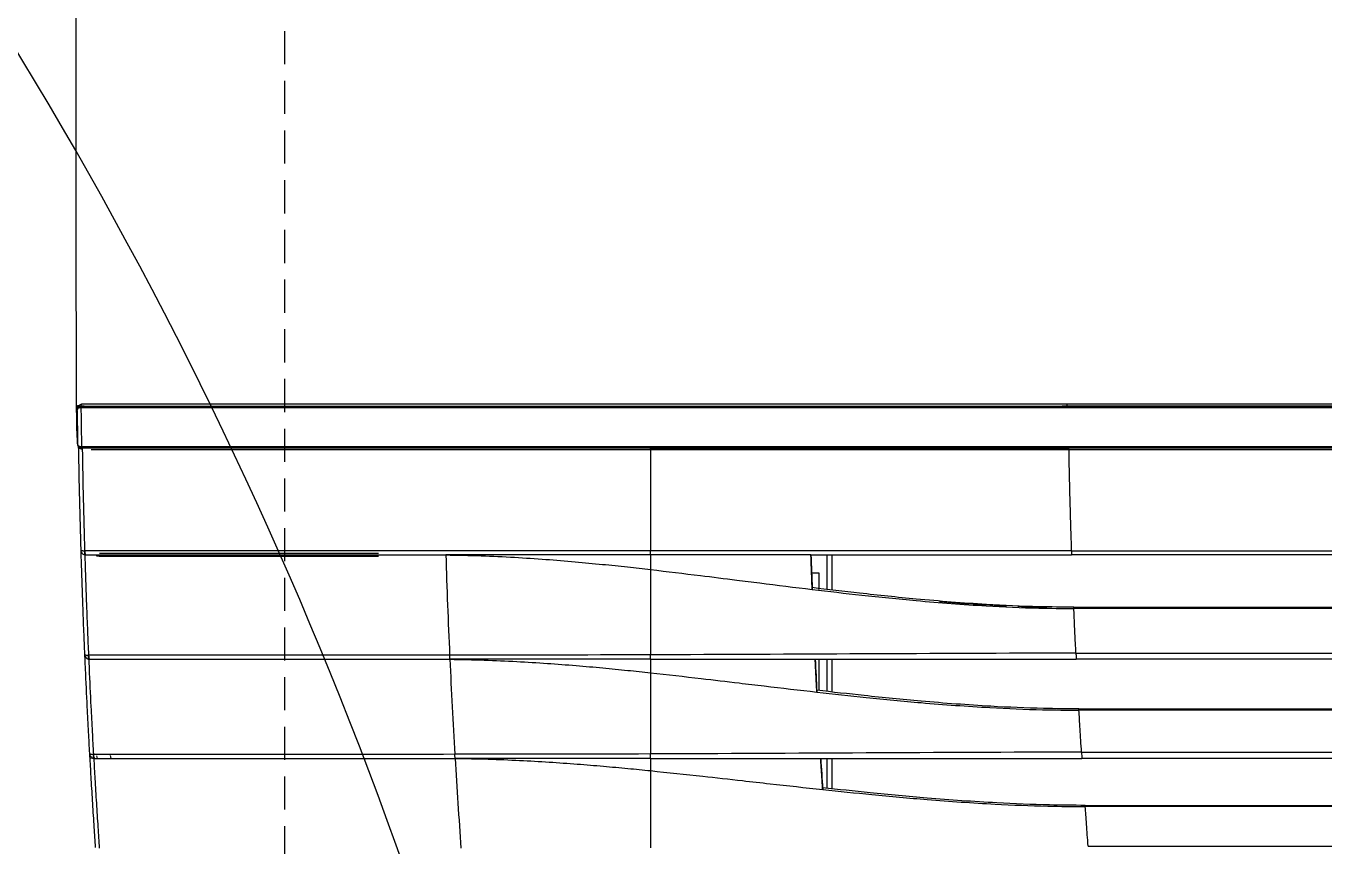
# Model space of a CAD drawing. Header units: millimetres. Extents: x -41292 to 298682, y -22072 to 33155.
# Drawn here: x -29807.7 to -29558.8, y 25743.1 to 25900.3 of the extents above; entities that cross this region are included whole.
import ezdxf

# ---------------------------------------------------------------- set-up
doc = ezdxf.new("R2010")
doc.units = ezdxf.units.MM
doc.linetypes.add('HIDDEN', pattern=[9.524999999999999, 6.35, -3.175])
doc.layers.add('P-门', color=4, linetype='Continuous')
doc.layers.add('도면층8', color=8, linetype='Continuous')

# ---------------------------------------------------------------- blocks, each defined once
blk = doc.blocks.new('*U57')
at = {"color": 8}
for p, q in [((1519.723216518556, 193.1868773536381), (1519.723297316203, 193.1937901949542)), ((1519.768165582645, 189.4298492405916), (1519.768246027263, 189.4364775435798)), ((1519.783443954628, 190.5566015784544), (1519.783537752141, 190.56347705572)), ((1519.788593765785, 190.4552982999786), (1519.790873924067, 190.4933901212254)), ((1519.790426122228, 190.4551282767107), (1519.792406712746, 190.4933907617497)), ((1519.636829347379, 186.8019471636481), (1519.636939523305, 186.8089452374162)), ((1329.515567282302, 185.7001840524291), (190.3677258550306, 185.7001840521916)), ((1329.000868285162, 166.3001840523112), (190.8824248521705, 166.3001840523066)), ((190.8835677387542, 165.5001840523037), (1328.999725398637, 165.5001840523083)), ((1374.941646568739, 158.7928042193499), (1374.941646568739, 165.4999269058581)), ((1375.941646568739, 165.4999269058581), (1375.941646568739, 158.9105641838952)), ((1377.399858174409, 158.9037045911801), (1377.399858174409, 161.9877045911827)), ((1377.399858174409, 161.9877045911827), (1378.871919673722, 161.9877045911827)), ((1328.587140184391, 155.4885076522306), (191.2961529530003, 155.488507652226)), ((191.3069544366444, 155.2324712116169), (1328.576338700746, 155.2324712116216)), ((1328.182661930419, 146.6660546125468), (191.7006312069716, 146.6660546125422)), ((191.7639938800712, 145.5001840523037), (1328.11929925732, 145.5001840523083)), ((1374.941646568739, 139.2307959914152), (1374.941646568739, 145.4997823392524)), ((1375.941646568739, 145.4997823392524), (1375.941646568739, 139.3416288992276)), ((1377.399858174409, 139.5038295911846), (1377.399858174409, 145.5004545911844)), ((1327.612893968791, 135.9933736178546), (192.2703991685994, 135.99337361785)), ((192.284618320351, 135.7452020406126), (1327.59867481704, 135.7452020406173)), ((1327.107455650432, 127.6888442019163), (192.7758374869591, 127.6888442019117)), ((192.8521754515823, 126.5001840523037), (1327.031117685809, 126.5001840523083)), ((1374.941646568739, 120.6853333397786), (1374.941646568739, 126.5005974712741)), ((1375.941646568739, 126.5005974712741), (1375.941646568739, 120.7909709550341)), ((1326.41470040867, 117.5025133338614), (193.468592728721, 117.5025133338568)), ((193.4856404686579, 117.261154037551), (1326.397652668733, 117.2611540375557)), ((1325.829646466445, 109.7111278131752), (194.0536466709455, 109.7111278131706))]:
    blk.add_line(p, q, dxfattribs=at)
at = {"color": 1, "linetype": 'HIDDEN'}
blk.add_lwpolyline([(1479.941646568739, 484.9853389108949), (1479.941646568739, 14.98533891091674), (39.94164656870998, 14.98533891090483), (39.94164656870998, 484.985338910883)], close=True, dxfattribs=at)
at = {"color": 8}
for centre, radius, start, end in [((1519.012106521608, 193.8001840523112), 0.2, 80.57171541942246, 90), ((1515.445124988881, 165.3091722956643), 0.5, 358.2397096340502, 0)]:
    blk.add_arc(centre, radius, start, end, dxfattribs=at)
for centre, major_axis, ratio, start_param, end_param in [((1518.894649485854, 193.8001840523112), (0, -0.2), 0.2050271392822734, 1.568733463727501, 3.141592653589793), ((1519.012106521608, 193.8001840523112), (0, -0.2), 0.3518326651860559, 1.567116877307823, 3.141592653577676), ((1519.01210652155, 193.8001840523112), (0.03276259453992602, 0.1972982828080681), 0.3481884106998295, 4.766419893159632, 6.323186159560362), ((1519.072053113341, 194.0556690661661), (-0.3930134497551694, -0.3090961473579718), 0.6765693745458699, 1.247750938922619, 2.270848936623434), ((1519.155635383358, 193.8187705654974), (-0.4995568123890592, -0.02104735602593376), 0.7109173596222546, 2.398176734397101, 3.067106369733901), ((1518.79023528329, 186.2578586030478), (-5.803329131346365e-05, -0.1999999915803426), 0.2019210790358578, 0.05346211929385825, 1.56876134627552), ((1515.445124988881, 165.3091722956643), (-0.4997640449878089, 0.015359014858496), 0.003268994110967452, 1.745497131487734, 3.141043875976009), ((1518.040282187838, 166.3001840523112), (0, -0.8000000000000002), 0.1924141243340321, 0, 1.563029679132711), ((1518.071944719268, 166.3027113759282), (-0.1269025131528888, 0.7898707186340568), 0.1890204831449213, 3.140747664405544, 4.674173795020739), ((1517.314622840233, 146.3002022085103), (0, -0.8000000000000002), 0.1863001874555933, 0, 1.559168429732171), ((1517.342405472446, 146.302145096951), (-0.1113448055254492, 0.7922135660808266), 0.1830904050054487, 3.14085208149666, 4.674943762671655), ((1516.372877709189, 127.3001877315884), (0, -0.8000000000000002), 0.1790837505559463, 0, 1.549821904996615), ((1516.3967577937, 127.3016211740879), (-0.09569669214921482, 0.7942557164488643), 0.1754811458313304, 3.14095703131358, 4.670141191139399)]:
    blk.add_ellipse(centre, major_axis=major_axis, ratio=ratio, start_param=start_param, end_param=end_param, dxfattribs=at)
for points, degree in [([(1519.834525591199, 194.0004047012454), (1520.21717934389, 309.362311897433), (1519.33062755756, 344.72527085801), (1517.177114598308, 380.0177574738964)], 3), ([(1329.848761351168, 193.7066670923133), (1329.848842292704, 193.8917864324222), (1329.848956054746, 194.151968793497), (1329.849070521683, 194.4137631179666)], 3), ([(1518.386789484735, 194.0001840523083), (1518.55611717733, 194.0001840523083), (1518.725404354947, 194.0001840523083), (1518.894649485854, 194.0001840523083)], 3), ([(1518.894649485854, 194.0001840523083), (1518.934557663131, 194.0001840523083), (1518.973939140124, 194.0001840523083), (1519.012106521608, 194.0001840523083)], 3), ([(1519.082472578302, 193.7994481640754), (1519.034764549375, 193.7995533681361), (1518.985538882174, 193.7996617705913), (1518.935654826491, 193.7997714799904)], 3), ([(1519.096539900784, 193.8522685185427), (1519.205236476409, 193.9229853578846), (1519.303946095722, 194.0236499161884), (1519.364314986189, 194.1253468758269)], 3), ([(1519.364262567746, 194.1253532818419), (1519.408601284988, 194.0991826927539), (1519.449340050429, 194.0743031652138), (1519.485195667454, 194.0514435224587)], 3), ([(1519.658265710139, 194.1216037372697), (1519.645419642067, 194.1219554513128), (1519.538486096804, 194.1233192294722), (1519.364288316254, 194.1253529812285)], 3), ([(1519.658266019454, 194.1216323418022), (1519.657154800982, 194.018865082323), (1519.656044771691, 193.9160978072296), (1519.654920516972, 193.8133306878636)], 3), ([(1519.654920516972, 193.8133306878636), (1519.660655683925, 193.6771492337476), (1519.666371655214, 193.5409607993762), (1519.672068420943, 193.40476538846)], 3), ([(1519.833446223201, 194.0005079294034), (1519.775052873039, 194.0408874773539), (1519.716659471771, 194.081262281482), (1519.658266019454, 194.1216323418022)], 3), ([(1519.782901420636, 190.5634551711674), (1519.723129537975, 193.1793473808476)], 1), ([(1519.775972086558, 190.8667078179252), (1519.780955431663, 190.7422743715625), (1519.78592271349, 190.6178351363388), (1519.790873924067, 190.4933901212254)], 3), ([(1519.790873924067, 190.4933901212254), (1519.791384853626, 190.4933903347383), (1519.791895783186, 190.493390548244), (1519.792406712746, 190.4933907617497)], 3), ([(1519.636707158381, 186.8019568547944), (1519.664088662161, 187.3359305612294), (1519.690747012006, 187.8702007713046)], 2), ([(1329.00200988687, 166.3001451044739), (1329.332045609161, 176.0001489253965), (1329.515566690039, 185.700152746319)], 2), ([(1329.515568070841, 185.7001840524291), (1329.516894849512, 185.8049038075452), (1329.518221628183, 185.9001840524262), (1329.519548406854, 185.9001840524262)], 3), ([(1409.742836703052, 185.6995493966216), (1409.745221079764, 185.8044623121869), (1409.744204553921, 185.9001188672893), (1409.742853058415, 185.9001066174943)], 3), ([(1409.742836588732, 185.699549414324), (1409.742930892826, 179.2316007079181), (1409.74302519692, 172.7636520015122), (1409.743119501014, 166.2957032951063)], 3), ([(1518.885253633343, 186.0499299628474), (1518.273356121237, 186.05010462237), (1517.660452046461, 186.0500133564684), (1517.046709851158, 186.0500108808529)], 3), ([(1518.885253633343, 186.0499299628474), (1518.886374767375, 186.0499296428289), (1518.887498819531, 186.0499300731945), (1518.888625281426, 186.0499312537405)], 3), ([(1519.255015759991, 185.9983365166746), (1519.232871869608, 186.0544682726951), (1519.183701559115, 186.1101496931925), (1519.128749423748, 186.1413229834116)], 3), ([(1519.257881777856, 185.9976430578582), (1519.404501835204, 185.9950202783631), (1519.486374351865, 185.9933788879108), (1519.485160086508, 185.9930865538891)], 3), ([(1519.485275359504, 186.0001840523083), (1519.487802413612, 186.1558008299881), (1519.490304903913, 186.3114180149979), (1519.492782830232, 186.4670355952886)], 3), ([(1328.999725367961, 166.300183946657), (1328.999725367961, 165.8813049613937), (1328.999702560337, 165.5001588688948), (1328.99974625677, 165.5001939398472)], 3), ([(1379.001161233202, 165.5001840523083), (1362.3366165935, 165.5001840523083), (1345.667693070282, 165.5001840523083), (1328.999725398637, 165.5001840523083)], 3), ([(1378.765116364782, 158.8989357639703), (1379.001161255495, 165.5001905710788)], 1), ([(1378.997463968321, 165.5000792735637), (1378.920620181045, 163.3509826602795), (1378.843776393769, 161.2018860469808), (1378.766932606493, 159.0527894336966)], 3), ([(1379.001161233202, 165.5001840523083), (1389.250086023967, 165.5001840523083), (1399.497490542213, 165.5001840523083), (1409.742868572386, 165.5001840523083)], 3), ([(1409.742799432453, 165.5004555736569), (1409.742314905947, 164.5554488551107), (1409.742070615321, 163.6216131889933), (1409.742047281557, 162.6981217998083)], 3), ([(1409.742878203484, 165.5001840523083), (1419.028871566901, 165.5001840523083), (1428.313689259609, 165.5001840523083), (1437.582522643235, 165.5001840523083)], 3), ([(1437.582532994769, 165.5001840523083), (1441.397759621235, 165.5001840523083), (1445.210789943085, 165.5001840523083), (1449.021512117906, 165.5001840523083)], 3), ([(1449.020761954336, 165.5002009821083), (1448.822081915947, 159.1152166489456), (1448.576783832774, 152.7015508779633), (1448.286133178422, 146.2920468167405)], 3), ([(1449.022099955851, 165.5001840523083), (1449.020645378478, 165.5001840523083)], 1), ([(1518.198721028777, 165.5128206703785), (1518.14640898045, 165.5044227657318), (1518.093262278038, 165.5001840523083), (1518.040282187838, 165.5001840523083)], 3), ([(1518.194208844652, 166.293970796648), (1518.204832431307, 166.2939723126011), (1518.215489121008, 166.2948211684098), (1518.225985879981, 166.2965033275442)], 3), ([(1519.033133866935, 166.4707223010019), (1519.023717602278, 166.1470469723327), (1519.014194773481, 165.8233750572591), (1519.004565377225, 165.4997065620892)], 3), ([(1378.773297215608, 159.148868311063), (1378.765116364782, 158.8989357639703)], 1), ([(1328.576263958093, 155.2324711566808), (1328.579889132438, 155.3968162488864), (1328.583514306782, 155.4885076522306), (1328.587139481126, 155.4885076522306)], 3), ([(1339.296970726311, 155.6802483497059), (1337.447282245412, 155.6090908419183), (1335.596810008894, 155.5545550010548), (1333.745564449317, 155.5185214643253)], 3), ([(1354.327411390055, 156.5883380163551), (1350.037162337539, 156.2454717225529), (1345.742524104455, 155.9648814957592), (1341.443627789296, 155.7701997742307)], 3), ([(1378.185515145102, 145.5002237972631), (1361.498919072939, 145.5002270369124), (1344.811782299279, 145.5002201271101), (1328.12494737099, 145.5001840523083)], 3), ([(1377.867566918343, 139.2203318100993), (1378.185521165462, 145.5006020056145)], 1), ([(1378.182725251158, 145.5001777031985), (1378.078035780607, 143.4323060473299), (1377.973346310057, 141.3644343914612), (1377.868656839448, 139.2965627355853)], 3), ([(1395.488515340054, 145.5005008959971), (1389.721564730891, 145.5005357037054), (1383.953590207122, 145.5005697806383), (1378.185521165462, 145.5006020056145)], 3), ([(1409.743018094247, 145.5004139827043), (1404.992559245642, 145.5004430317759), (1400.240884958446, 145.5004722120185), (1395.488515340054, 145.5005008959971)], 3), ([(1409.743039738765, 145.5004139475905), (1409.742438978836, 144.6322010925624), (1409.74220373368, 143.7745481441135), (1409.742345422943, 142.9274025061505)], 3), ([(1409.743356948049, 146.3566944819878), (1422.603232074151, 146.316239715653), (1435.453923368972, 146.2930805031693), (1448.286185276607, 146.2920637985418)], 3), ([(1448.244757889101, 145.5002032242529), (1447.97013056188, 139.4462525178434), (1447.652866704011, 133.3638269854756), (1447.294773845148, 127.2873925133655)], 3), ([(1448.245844503661, 145.5002029950748), (1448.244757888984, 145.5002029950748)], 1), ([(1517.453642829874, 145.509916650689), (1517.407640399964, 145.5034560040559), (1517.361075332185, 145.5002022079835), (1517.314622831094, 145.5002022085147)], 3), ([(1517.463652914477, 146.2909001004856), (1517.472962386819, 146.2909027939796), (1517.482294895366, 146.2915586282153), (1517.491518855008, 146.2928592943836)], 3), ([(1518.306963073119, 146.45719244034), (1518.293359052419, 146.1381810439899), (1518.27964757054, 145.8191761966928), (1518.265828791045, 145.5001819868095)], 3), ([(1377.882155726518, 139.5253461554358), (1377.867566918343, 139.2203318100993)], 1), ([(1377.882320630451, 139.5286374858962), (1377.883159391029, 139.5473264878284), (1377.883547773497, 139.5570457397162), (1377.883464461396, 139.5572519336029)], 3), ([(1327.598580818245, 135.7452019522508), (1327.603351656609, 135.9046961762407), (1327.608122494974, 135.9933736178546), (1327.612893333338, 135.9933736178546)], 3), ([(1409.743580090435, 127.3552161793023), (1422.272120538197, 127.3133309114683), (1434.793964322511, 127.2891420090574), (1447.294790484564, 127.2873969395706)], 3), ([(1513.193315496639, 126.4936556152362), (1513.229073342605, 126.686944991202), (1513.264233335707, 126.8803455669232), (1513.298765059066, 127.0738599829611)], 3), ([(1515.835246470961, 126.494179702223), (1515.867442740448, 126.6728849405964), (1515.899143467163, 126.8516801707056), (1515.930325673224, 127.0305673528174)], 3), ([(1516.516113196238, 127.2834094244145), (1516.524105133576, 127.2834107122809), (1516.532112709101, 127.2838935155715), (1516.540052101278, 127.2848535879067)], 3), ([(1377.13266811191, 126.500197572369), (1360.432779304829, 126.5001984268066), (1343.731833602331, 126.5001954675291), (1327.031117685809, 126.5001840523083)], 3), ([(1376.746880305203, 120.544982299126), (1377.132669208193, 126.5005646941691)], 1), ([(1377.130017537653, 126.5001660140016), (1377.003341791016, 124.5445978869221), (1376.876666044322, 122.5890297598354), (1376.749990297685, 120.6334616327559)], 3), ([(1393.509549321345, 126.5004766382891), (1388.051299777086, 126.500506386813), (1382.592084596079, 126.5005358663303), (1377.132669208193, 126.5005646941691)], 3), ([(1409.743239492323, 126.5003877214523), (1404.333456470136, 126.5004173761818), (1398.92197764173, 126.5004471394905), (1393.509549321345, 126.5004766382891)], 3), ([(1409.74326277597, 126.5003876839592), (1409.742503179441, 125.7096374200965), (1409.742279788334, 124.9294768919181), (1409.742605069041, 124.1598463039746)], 3), ([(1438.001316460693, 126.5002355973457), (1441.083320631733, 126.5002195342796), (1444.164270780137, 126.5002037184941), (1447.244025405758, 126.5001882193656)], 3), ([(1447.242916292889, 126.5002381388304), (1446.905881938554, 120.7773648127596), (1446.529703689361, 115.0239118866349), (1446.116996171797, 109.2796935554626)], 3), ([(1447.244027649198, 126.5001924484651), (1447.242916643474, 126.5001924484651)], 1), ([(1516.492365875485, 126.507354944105), (1516.452750236291, 126.5025852965965), (1516.412778133265, 126.5001877288642), (1516.372877654649, 126.5001877315854)], 3), ([(1517.311766793049, 126.5001840523083), (1517.31543655353, 126.5330533380594), (1517.123829315737, 126.5763549918457), (1516.826374685945, 126.6098786609774)], 3), ([(1376.766263586731, 120.8571475927575), (1376.746880305203, 120.544982299126)], 1), ([(1376.766023161035, 120.8534029379126), (1376.766878674884, 120.8679700366384), (1376.767282190704, 120.8755068793153), (1376.767216568085, 120.8756879181575)], 3), ([(1326.397292501904, 117.2611539197215), (1326.403094969195, 117.4164359226607), (1326.408897436428, 117.5025133338614), (1326.41469990366, 117.5025133338614)], 3)]:
    blk.add_open_spline(points, degree=degree, dxfattribs=at)
for points, knots in [([(1039.941646568739, 194.4143976146853), (1040.608313235425, 194.4143976146853), (1041.274979902053, 194.4143975723537), (1044.608313235425, 194.4143971603235), (1047.274979902053, 194.414396189478), (1060.608313235425, 194.4143888506561), (1071.274979902053, 194.4143750288978), (1124.608313235716, 194.41431233988), (1167.274979902984, 194.4144808299144), (1214.738123083633, 194.4147672203809), (1219.534599598002, 194.4147936745768), (1239.963637764886, 194.4148818288714), (1255.59619942031, 194.4148800937301), (1279.045041893463, 194.4143882147592), (1286.861322713637, 194.414054014681), (1302.493884364347, 194.4137977054171), (1310.31016517253, 194.4147609424591), (1322.034586542024, 194.4157473401984), (1325.942727396585, 194.4154715145461), (1329.850867606787, 194.4137623321195)], [0, 0, 0, 0, 0.006898711220114313, 0.006898711220114313, 0.03449355610057282, 0.03449355610057282, 0.1448729356224248, 0.1448729356224248, 0.5863904537172433, 0.5863904537172433, 0.6360247132384405, 0.6360247132384405, 0.7977915059545133, 0.7977915059545133, 0.878674902299034, 0.878674902299034, 0.9595582989110732, 0.9595582989110732, 1, 1, 1, 1]), ([(1329.847272505955, 194.413763914633), (1345.648869674798, 194.4069195720996), (1361.450654974469, 194.4147224710588), (1393.051582194836, 194.4146161954824), (1408.853289699677, 194.4136763982361), (1440.415103060397, 194.4109892404059), (1456.180419715092, 194.4099690302511), (1479.766930629121, 194.4113542359165), (1487.619505050505, 194.4116331238593), (1499.364632715326, 194.4093902910364), (1503.274555336131, 194.4101103197509), (1511.079863357852, 194.4098710068111), (1514.977527677518, 194.3654781202614), (1518.85657013554, 194.4018230940029)], [0, 0, 0, 0, 0.25, 0.25, 0.5, 0.5, 0.75, 0.75, 0.875, 0.875, 0.9375, 0.9375, 1, 1, 1, 1]), ([(1519.041704241099, 193.9940792699536), (1519.024393067608, 194.0365902878958), (1519.005915720219, 194.0802003799809), (1518.967880024895, 194.1668184390847), (1518.948280966288, 194.2100523852178), (1518.917419820005, 194.2761670739393), (1518.906661440589, 194.2988793140076), (1518.889862712385, 194.3338435246525), (1518.883943653171, 194.3460710567425), (1518.874747013237, 194.3649293132013), (1518.871502422291, 194.3715561150867), (1518.866475894378, 194.3817818832586), (1518.86470334421, 194.3853801876513), (1518.861753128847, 194.3913564262158), (1518.860577631945, 194.393734282091), (1518.858458092698, 194.3980157894085), (1518.857514649193, 194.3999194430772), (1518.85657013554, 194.4018230940029)], [0, 0, 0, 0, 0.3298409039166657, 0.3298409039166657, 0.6448403819440628, 0.6448403819440628, 0.8082853590362146, 0.8082853590362146, 0.8959698884130588, 0.8959698884130588, 0.9434414177674654, 0.9434414177674654, 0.969209838582396, 0.969209838582396, 0.9862364401452756, 0.9862364401452756, 1, 1, 1, 1]), ([(1518.85657013554, 194.4018230940029), (1518.858443072153, 194.4008646037156), (1518.860314943391, 194.3999061178957), (1518.864567452198, 194.3977273957981), (1518.866947427829, 194.3965071620961), (1518.872886231315, 194.3934600827898), (1518.876442841633, 194.3916332779891), (1518.88653201118, 194.3864454768892), (1518.893054671789, 194.3830848293775), (1518.911565398186, 194.3735284000041), (1518.92351798134, 194.3673346622064), (1518.957537503185, 194.3496395481608), (1518.979469514597, 194.3381508004651), (1519.042760888784, 194.3047560497481), (1519.083530485776, 194.2829364250038), (1519.210517148924, 194.2139369483312), (1519.292728313798, 194.1676037709522), (1519.364314986189, 194.1253468758269)], [0, 0, 0, 0, 0.009976352644897823, 0.009976352644897823, 0.02255563446808295, 0.02255563446808295, 0.04139016591291622, 0.04139016591291622, 0.07605026591640607, 0.07605026591640607, 0.1399982456028578, 0.1399982456028578, 0.2590420370016159, 0.2590420370016159, 0.4879940240176395, 0.4879940240176395, 1, 1, 1, 1]), ([(1039.941646568739, 194.0001840523083), (1119.874900126684, 194.0001840523083), (1199.808152744983, 194.0001840523083), (1296.777182525111, 194.0001840523083), (1313.812950639258, 194.0001840523083), (1330.848731569393, 194.0001840523083)], [0, 0, 0, 0, 0.8243173648250324, 0.8243173648250324, 1, 1, 1, 1]), ([(1039.941646568739, 193.9416054085496), (1119.890139505995, 193.9416054085496), (1199.838631489401, 193.94174180734), (1299.774249632697, 193.9415731905802), (1319.761364162696, 193.9415745882044), (1359.73563797932, 193.9415245852625), (1379.726347999851, 193.9415334056513), (1419.688226886705, 193.9413834562339), (1439.666797355312, 193.9412724647674), (1469.516579145653, 193.9411372785299), (1479.447992573871, 193.9412559591266), (1494.309173437214, 193.9411404230387), (1499.257090522762, 193.9409360790279), (1509.135862181865, 193.9405094702498), (1514.077384911157, 193.9423687580394), (1518.982809672278, 193.940348180634)], [0, 0, 0, 0, 0.5000000000000004, 0.5000000000000004, 0.6250000000000003, 0.6250000000000003, 0.7500000000000002, 0.7500000000000002, 0.8750000000000001, 0.8750000000000001, 0.9374999999999999, 0.9374999999999999, 0.96875, 0.96875, 1, 1, 1, 1]), ([(1518.935654826491, 193.7997714799904), (1514.029232066736, 193.7994751143461), (1509.087498866866, 193.7996979442733), (1499.207961628243, 193.7995260228828), (1494.25976409021, 193.799540504796), (1479.39790091748, 193.7995146821241), (1469.466256659915, 193.7994903961854), (1439.616280335089, 193.7995387576785), (1419.6415196874, 193.7996585515112), (1379.681108277495, 193.7999566539484), (1359.695040944236, 193.8001094006368), (1319.725657688075, 193.8002485416046), (1299.741139228659, 193.8001673969021), (1199.818257436884, 193.8002413708356), (1119.879952003044, 193.8001840523112), (1039.941646568739, 193.8001840523112)], [0, 0, 0, 0, 0.03124999999999992, 0.03124999999999992, 0.06249999999999983, 0.06249999999999983, 0.125, 0.125, 0.25, 0.25, 0.375, 0.375, 0.5, 0.5, 1, 1, 1, 1]), ([(1518.386401567695, 194.0001840523083), (1513.686071533215, 194.0001840523083), (1508.954573556053, 194.0001840523083), (1499.285112077225, 194.0001840523083), (1494.336895500164, 194.0001840523083), (1479.474900683766, 194.0001840523083), (1469.543005872198, 194.0001840523083), (1439.691817271261, 194.0001840523083), (1419.712414557434, 194.0001840523083), (1379.748775342625, 194.0001840523083), (1359.758522673539, 194.0001840523083), (1336.79418515836, 194.0001840523083), (1333.818391036097, 194.0001840523083), (1330.842596568022, 194.0001840523083)], [0, 0, 0, 0, 0.07627659043006388, 0.07627659043006388, 0.1559388233609333, 0.1559388233609333, 0.3152632892226721, 0.3152632892226721, 0.6339122209461507, 0.6339122209461507, 0.9525611526696294, 0.9525611526696294, 1, 1, 1, 1]), ([(1518.830619295681, 186.2574398891203), (1518.836961776629, 186.6420054039673), (1518.843153522612, 187.0265734713367), (1518.86280399267, 188.2775411419908), (1518.875648009795, 189.1439509137536), (1518.899802741391, 190.8767908665223), (1518.911113466165, 191.743221751186), (1518.926483539428, 193.0063630155683), (1518.931149709941, 193.4030663459244), (1518.935654826491, 193.7997714799904)], [0, 0, 0, 0, 0.1529687077429134, 0.1529687077429134, 0.4975914098846326, 0.4975914098846326, 0.8422139164773793, 0.8422139164773793, 1, 1, 1, 1]), ([(1519.723216518556, 193.1868773536381), (1519.720873651531, 193.2587835825589), (1519.706091591011, 193.3297784496945), (1519.643495815777, 193.4782691820556), (1519.588128063158, 193.5557613649408), (1519.460082992358, 193.6638903788963), (1519.398665260844, 193.7022492399093), (1519.255828475783, 193.7640058716907), (1519.171765573701, 193.7873926102958), (1519.082472578244, 193.7994481640754)], [0, 0, 0, 0, 0.2590001710324373, 0.2590001710324373, 0.5757663255925197, 0.5757663255925197, 0.7837198154972443, 0.7837198154972443, 1, 1, 1, 1]), ([(1519.485195667396, 194.0514435224587), (1519.559632833087, 194.0039863272296), (1519.610728023719, 193.947002645994), (1519.646284262679, 193.8630587036288), (1519.652542825002, 193.8383549225738), (1519.654920516972, 193.8133306878636)], [0, 0, 0, 0, 0.7169896758463828, 0.7169896758463828, 1, 1, 1, 1]), ([(1519.723216518556, 193.1868773536381), (1519.720992677292, 192.9912456728826), (1519.718729943357, 192.7956144322862), (1519.706227729534, 191.7329646418776), (1519.695263303496, 190.8659543177756), (1519.671807652718, 189.1319561371029), (1519.659316420119, 188.2649675832482), (1519.643060443603, 187.2016419300536), (1519.640019548329, 187.0052932707232), (1519.636939523305, 186.8089452374162)], [0, 0, 0, 0, 0.09201706098191544, 0.09201706098191544, 0.4998290195320534, 0.4998290195320534, 0.9076405487373833, 0.9076405487373833, 1, 1, 1, 1]), ([(1519.783443954628, 190.5566015784544), (1519.773798274255, 190.9950861756271), (1519.763956459617, 191.433519102121), (1519.74388062596, 192.3102785648926), (1519.733646606008, 192.7486051503411), (1519.723216518556, 193.1868773536381)], [0, 0, 0, 0, 0.5000001161356145, 0.5000001161356145, 1, 1, 1, 1]), ([(1519.792406712746, 190.4933907617497), (1519.797013677919, 190.842557259156), (1519.801496924571, 191.1917254060801), (1519.810215997306, 191.8900646883531), (1519.81445182403, 192.2392358675616), (1519.824106820248, 193.0590713225293), (1519.829424924654, 193.5297368627845), (1519.834518250398, 194.0004047822632)], [0, 0, 0, 0, 0.2986913864449108, 0.2986913864449108, 0.5973827299304809, 0.5973827299304809, 1, 1, 1, 1]), ([(1519.636939523305, 186.8089452374162), (1519.659213558625, 187.2467070677932), (1519.681292948808, 187.6845484681226), (1519.725061943376, 188.5603923428763), (1519.746751550032, 188.998394869178), (1519.768246027263, 189.4364775435798)], [0, 0, 0, 0, 0.4999998590530461, 0.4999998590530461, 1, 1, 1, 1]), ([(1519.768246027263, 189.4364775435798), (1519.771334186575, 189.4994178546523), (1519.774238443788, 189.5739800083876), (1519.779183381324, 189.7346675431737), (1519.781290733983, 189.8230520869593), (1519.784367731336, 189.9994019007619), (1519.78539773784, 190.089782344182), (1519.786289076408, 190.2603524352718), (1519.786174525827, 190.3429472614781), (1519.785075133055, 190.4672025529845), (1519.78437174749, 190.514424886188), (1519.783443954628, 190.5566015784544)], [0, 0, 0, 0, 0.2162402235621735, 0.2162402235621735, 0.4327489725477587, 0.4327489725477587, 0.6456465438170872, 0.6456465438170872, 0.8564236258867973, 0.8564236258867973, 1, 1, 1, 1]), ([(1519.129511314997, 186.0668815742948), (1519.160626089928, 186.0757252001395), (1519.280591848044, 186.1181236680032), (1519.44816955764, 186.2724377116075), (1519.594435069797, 186.5173462837457), (1519.634349911095, 186.703572535761), (1519.638436759153, 186.802446289582)], [0, 0, 0, 0, 0.0882683331428189, 0.3584300643088926, 0.6743186581126346, 1, 1, 1, 1]), ([(1519.197063760279, 186.2527400438604), (1519.262061804038, 186.2774359292426), (1519.32055948404, 186.3086775916064), (1519.448712981335, 186.3987428958763), (1519.509158216562, 186.4645826326278), (1519.60357225078, 186.6198629098045), (1519.631250565144, 186.7136507169681), (1519.636939523305, 186.8089452374162)], [0, 0, 0, 0, 0.2267877571987035, 0.2267877571987035, 0.5772049545611977, 0.5772049545611977, 1, 1, 1, 1]), ([(1039.941646568739, 186.2581070787247), (1119.861250225018, 186.2581070654097), (1199.780854156212, 186.2582390651488), (1299.680358119513, 186.2580710788871), (1319.660251954774, 186.2581660626721), (1359.620078557258, 186.2580268601715), (1379.603661865258, 186.2578867886669), (1419.549359671626, 186.257620814974), (1439.505144873314, 186.2575045510212), (1469.342409553035, 186.2574080638343), (1479.274808136659, 186.2574342255731), (1494.147149171826, 186.257419330902), (1499.101956474682, 186.2572975621052), (1508.988305262901, 186.2575991531022), (1513.932181290555, 186.2585746246524), (1518.830619295681, 186.2574398891203)], [0, 0, 0, 0, 0.4999999999999997, 0.4999999999999997, 0.6249999999999996, 0.6249999999999996, 0.7499999999999996, 0.7499999999999996, 0.8749999999999994, 0.8749999999999994, 0.9374999999999996, 0.9374999999999996, 0.9687499999999998, 0.9687499999999998, 1, 1, 1, 1]), ([(1518.792335330247, 186.0581437370248), (1513.894401478145, 186.0595649531943), (1508.950995428109, 186.058369056741), (1499.065637194872, 186.0582351506065), (1494.111333878216, 186.0583419602818), (1479.240508804243, 186.0583807298582), (1469.309123572923, 186.0583785682294), (1439.474904017552, 186.0584238487255), (1419.520663591189, 186.0584200699205), (1379.580647286522, 186.0583877865402), (1359.599164562154, 186.0583751825589), (1319.641955315106, 186.0583756284369), (1299.663367389672, 186.058361508699), (1199.770397844812, 186.0584569925532), (1119.856022206164, 186.058381158463), (1039.941646568739, 186.0583811717707)], [0, 0, 0, 0, 0.03125000000000024, 0.03125000000000024, 0.06250000000000047, 0.06250000000000047, 0.1250000000000006, 0.1250000000000006, 0.2500000000000005, 0.2500000000000005, 0.3750000000000004, 0.3750000000000004, 0.5000000000000002, 0.5000000000000002, 1, 1, 1, 1]), ([(1339.640451569023, 186.0163609428465), (1339.287059987808, 186.0163610169157), (1338.933668358513, 186.0163610936916), (1318.670901534293, 186.0163656540581), (1298.761751023965, 186.0163605571771), (1199.215557007032, 186.016363285603), (1119.578601787362, 186.0163610815117), (1039.941646568739, 186.0163610955106)], [0, 0, 0, 0, 0.003537444500307228, 0.003537444500307228, 0.2028299556002455, 0.2028299556002455, 1, 1, 1, 1]), ([(1409.742836591409, 185.6995493966216), (1396.377513977088, 185.6991102468356), (1383.005828875263, 185.699145263604), (1356.259373217443, 185.699672604108), (1342.885777875228, 185.7001635556854), (1329.512259713054, 185.7001840608983)], [0, 0, 0, 0, 0.5, 0.5, 1, 1, 1, 1]), ([(1329.519548240787, 185.9001840398315), (1342.891854638088, 185.9001508400371), (1356.264238238189, 185.8997565100336), (1383.008270277845, 185.8994573196079), (1396.378743136855, 185.8995524796092), (1409.742851888557, 185.9001066187967)], [0, 0, 0, 0, 0.5, 0.5, 1, 1, 1, 1]), ([(1517.0498861956, 185.7002402365443), (1508.45806538171, 185.703020955557), (1499.790838216752, 185.7031445470539), (1482.115481354092, 185.7035061439356), (1473.096997527202, 185.703092153247), (1445.995817220741, 185.7015906173156), (1427.877530714177, 185.7001455528635), (1409.742836588732, 185.6995493530459)], [0, 0, 0, 0, 0.2432483539016483, 0.2432483539016483, 0.4954989026010994, 0.4954989026010994, 1, 1, 1, 1]), ([(1517.046709851158, 186.016507484118), (1512.159759878676, 186.0164453234512), (1507.247052652674, 186.0165013655543), (1497.418053239089, 186.0163768315152), (1492.495217171061, 186.0164371594411), (1477.708095049689, 186.0163805892344), (1467.824634609889, 186.0163927836084), (1456.515247772419, 186.0163888457438), (1455.108494108863, 186.0163883115357), (1453.701269851503, 186.0163877405476)], [0, 0, 0, 0, 0.2334267012040568, 0.2334267012040568, 0.4668534024081136, 0.4668534024081136, 0.9337068048162273, 0.9337068048162273, 1, 1, 1, 1]), ([(1517.046709851158, 186.0500108808529), (1517.046709851158, 186.0403460618882), (1517.046709851158, 186.0306812429309), (1517.046709851158, 186.0195134440265), (1517.046709851158, 186.0180104640723), (1517.046709851158, 186.016507484118)], [0, 0, 0, 0, 0.8654184262122955, 0.8654184262122955, 1, 1, 1, 1]), ([(1518.225985879981, 166.2965033275442), (1518.324364163593, 169.5854460907259), (1518.411912104377, 172.8747391742773), (1518.563379334839, 179.3823586584741), (1518.627770330553, 182.6007114208961), (1518.681524814601, 185.8192232175762)], [0, 0, 0, 0, 0.50548895841568, 0.50548895841568, 1, 1, 1, 1]), ([(1519.254000270768, 185.9975411248934), (1519.196427873714, 185.9525347586942), (1519.126918932394, 185.9130151253167), (1518.979491320177, 185.8571251133227), (1518.902402754029, 185.8379270623091), (1518.775997671211, 185.8221694157229), (1518.729018432408, 185.8192563782187), (1518.681524814601, 185.8192232175762)], [0, 0, 0, 0, 0.4261236525898856, 0.4261236525898856, 0.7954419461979628, 0.7954419461979628, 1, 1, 1, 1]), ([(1519.116457623051, 186.0538040589136), (1519.092690313322, 186.0545061827262), (1519.067861030955, 186.0551285464363), (1518.96554871308, 186.057268810012), (1518.87989402379, 186.0581183304285), (1518.792335330247, 186.0581437370248)], [0, 0, 0, 0, 0.2493439448768604, 0.2493439448768604, 1, 1, 1, 1]), ([(1518.830619295681, 186.2574398891203), (1518.940066131734, 186.2570575073233), (1519.047128553357, 186.2558541817899), (1519.161352652794, 186.2535594384945), (1519.179409678589, 186.2531626522005), (1519.197063760279, 186.2527400438531)], [0, 0, 0, 0, 0.8401368469396512, 0.8401368469396512, 1, 1, 1, 1]), ([(1518.888625281426, 186.0499312537405), (1518.914703565621, 186.0499585841581), (1518.940925241652, 186.0500139683037), (1518.995263681543, 186.0503255219201), (1519.023943785316, 186.0505856244682), (1519.062500229251, 186.0513871738777), (1519.073440031061, 186.0516725567987), (1519.092186511349, 186.0523391770376), (1519.100371351786, 186.0527082258824), (1519.110629833973, 186.0533413006898), (1519.113754647638, 186.0535680563745), (1519.116457623051, 186.0538040589136)], [0, 0, 0, 0, 0.330292639841072, 0.330292639841072, 0.6819556018860647, 0.6819556018860647, 0.8216404685949372, 0.8216404685949372, 0.9407541060372417, 0.9407541060372417, 1, 1, 1, 1]), ([(1519.485260618181, 186.0001840523083), (1519.431906196318, 182.7153128659312), (1519.367588383408, 179.4305999867766), (1519.218372041214, 172.9207508166556), (1519.133863351337, 169.6955681219307), (1519.038776529633, 166.4707223010019)], [0, 0, 0, 0, 0.5045343373036788, 0.5045343373036788, 1, 1, 1, 1]), ([(1519.116457623051, 186.0538040589136), (1519.119629292778, 186.0540809841524), (1519.12276504733, 186.0545964758468), (1519.138146145589, 186.0583419942751), (1519.149790356896, 186.0652342876247), (1519.169785266597, 186.085553535083), (1519.178415888193, 186.09925455527), (1519.185952684522, 186.1177320515972), (1519.18688956133, 186.1201909070633), (1519.193900383456, 186.139920250772), (1519.197968089109, 186.1599498090992), (1519.201334123005, 186.2022202024574), (1519.200681983697, 186.2250462678904), (1519.197537581931, 186.2493640296571), (1519.197306590766, 186.2510519831677), (1519.197063760221, 186.2527400438531)], [0, 0, 0, 0, 0.05500632387769799, 0.05500632387769799, 0.2762875457859715, 0.2762875457859715, 0.4974234901691722, 0.4974234901691722, 0.5300072343191062, 0.5300072343191062, 0.7566042602154801, 0.7566042602154801, 0.9831123547480445, 0.9831123547480445, 1, 1, 1, 1]), ([(1329.000868285162, 166.3001840597618), (1342.460217871965, 166.3002595288027), (1355.920277583151, 166.2995188878095), (1382.835731257015, 166.2977226080594), (1396.291188182455, 166.2966695410479), (1409.743119956489, 166.2957033256071)], [0, 0, 0, 0, 0.5, 0.5, 1, 1, 1, 1]), ([(1449.020738154562, 165.500200767031), (1446.757109436468, 165.4616284346676), (1442.359984934767, 165.3867012408419), (1435.953917089471, 165.0775459747939), (1429.943119183445, 164.6813075075671), (1424.329326997773, 164.2196898199519), (1419.113445373048, 163.7253761958537), (1414.294189402222, 163.2234711332977), (1411.215669934783, 162.8753043114749), (1409.741494039859, 162.708581592463)], [0, 0, 0, 0, 0.1727198367520471, 0.3355102451394136, 0.4883466453862746, 0.6312208033776033, 0.7641263756983074, 0.8870498579362229, 1, 1, 1, 1]), ([(1409.7428010515, 165.5001840523083), (1409.743021537812, 165.5174962359352), (1409.743437871715, 165.5501860101477), (1409.74408399887, 165.7740512590873), (1409.743519936252, 166.0325676187032), (1409.74324582328, 166.2126984580001), (1409.743119511142, 166.2957033256435)], [0, 0, 0, 0, 0.3005455070036454, 0.567505808348809, 0.8007052913528835, 1, 1, 1, 1]), ([(1409.743118991755, 166.2957032951427), (1427.905919849552, 166.2943984435597), (1446.057648352609, 166.2932660145426), (1473.201256378583, 166.2924667451854), (1482.239787300612, 166.2923280710648), (1500.265060036822, 166.2925526664449), (1509.270410440891, 166.2926973970144), (1518.194208844594, 166.293970796648)], [0, 0, 0, 0, 0.4999999999999992, 0.4999999999999992, 0.7499999999999996, 0.7499999999999996, 1, 1, 1, 1]), ([(1518.040282187838, 165.5001840523083), (1512.341102080041, 165.5001840523083), (1506.602176658605, 165.5001840523156), (1495.123660842451, 165.5001840523083), (1489.375827836542, 165.5001840523083), (1472.112485515099, 165.5001840523083), (1460.577371182007, 165.5001840523083), (1449.021512117906, 165.5001840523083)], [0, 0, 0, 0, 0.2500000000000006, 0.2500000000000006, 0.5000000000000012, 0.5000000000000012, 1, 1, 1, 1]), ([(1461.941646568739, 165.8091722956643), (1470.896244641131, 165.8091722956643), (1479.837350369227, 165.8091722956643), (1497.684794079425, 165.8091722956643), (1506.590189558367, 165.8091722956643), (1515.445124988881, 165.8091722956643)], [0, 0, 0, 0, 0.5, 0.5, 1, 1, 1, 1]), ([(1515.531941284571, 165.3048938333642), (1506.662932044099, 165.3042992595993), (1497.743417727674, 165.3041848088515), (1479.867458835972, 165.3041181101772), (1470.910644935357, 165.3042297179682), (1461.941646568739, 165.3044195770827)], [0, 0, 0, 0, 0.5, 0.5, 1, 1, 1, 1]), ([(1517.491518855008, 146.2928592943836), (1517.557249236765, 147.8042453385252), (1517.620580208109, 149.3159088829389), (1517.750227119861, 152.5329049465191), (1517.81589076636, 154.2384296175124), (1517.972292766528, 158.5001469423779), (1518.059166885301, 161.0558164418736), (1518.158695930644, 164.2380948843248), (1518.17801100653, 164.869261046345), (1518.196891266591, 165.5001294151344), (1518.196892762411, 165.5001793977545), (1518.19689425829, 165.5002293803819)], [0, 0, 0, 0, 0.2357655373440174, 0.2357655373440174, 0.5018664702328166, 0.5018664702328166, 0.9011743007822964, 0.9011743007822964, 0.9999968831074136, 0.9999968831074136, 1, 1, 1, 1]), ([(1519.038776529633, 166.4707223010019), (1519.038716284995, 166.4686031654029), (1519.038649301074, 166.466484218142), (1519.035928263474, 166.3882835429514), (1519.024470695556, 166.312039505062), (1518.985684568732, 166.1684360862974), (1518.95892404535, 166.1000073014557), (1518.867735882959, 165.9258575319955), (1518.788035653677, 165.8250189405126), (1518.627816134278, 165.686470042897), (1518.553559875319, 165.6376085314378), (1518.388050976355, 165.5577081384591), (1518.294078445033, 165.5281288549278), (1518.198721028777, 165.5128206703785)], [0, 0, 0, 0, 0.004656622435280866, 0.004656622435280866, 0.1711783191338587, 0.1711783191338587, 0.32967812301497, 0.32967812301497, 0.602663733135051, 0.602663733135051, 0.7917818719501566, 0.7917818719501566, 1, 1, 1, 1]), ([(1519.038776529633, 166.4707223010019), (1519.038775015419, 166.470294481068), (1519.038766762271, 166.4698668581378), (1519.0382134424, 166.4540918801768), (1519.028877533419, 166.4389179756809), (1518.994103294885, 166.4107427797545), (1518.969262007711, 166.3975115648255), (1518.882978901238, 166.3643825816881), (1518.806143030088, 166.3458341234774), (1518.649902570847, 166.3215478116591), (1518.577064664831, 166.3134024333677), (1518.413911762735, 166.3011245579592), (1518.320838577085, 166.2973521522045), (1518.225985879981, 166.2965033275442)], [0, 0, 0, 0, 0.004656822619150125, 0.004656822619150125, 0.171176738944929, 0.171176738944929, 0.3296758517885076, 0.3296758517885076, 0.6026603142191358, 0.6026603142191358, 0.7917789625400895, 0.7917789625400895, 1, 1, 1, 1]), ([(1519.004580856272, 165.5002291816682), (1519.004579377623, 165.5001791985388), (1519.004577898973, 165.5001292154021), (1518.98482024009, 164.8322477913726), (1518.964580878586, 164.1641092301116), (1518.865111524792, 160.956487462635), (1518.779327420023, 158.4125459455873), (1518.624817802949, 154.1703913770299), (1518.559931417141, 152.4726980142342), (1518.434399294812, 149.3357602421575), (1518.374606657686, 147.8963607524975), (1518.312630722328, 146.45719244034)], [0, 0, 0, 0, 3.143557597757241e-06, 3.143557597757241e-06, 0.1055225485813966, 0.1055225485813966, 0.5064153826205502, 0.5064153826205502, 0.7735724621305123, 0.7735724621305123, 1, 1, 1, 1]), ([(1409.742207918403, 162.7069715106018), (1406.562247782567, 162.3308034160337), (1401.055963584135, 161.6794466862094), (1394.088791612681, 160.7972896457914), (1386.943765855889, 159.893093376818), (1382.119318442856, 159.305846403423), (1378.765141127893, 158.8975653490826)], [0, 0, 0, 0, 0.3075752352667087, 0.5325842417566687, 0.6750311074553612, 1, 1, 1, 1]), ([(1409.742046063329, 162.7086449419922), (1409.742198847787, 161.4060976782467), (1409.742508030176, 158.7701961159956), (1409.742916684045, 154.7301250981883), (1409.743169769848, 150.5822905865471), (1409.743294180342, 147.7736914317403), (1409.743356948049, 146.3566944819878)], [0, 0, 0, 0, 0.2419541362783875, 0.4896308207439199, 0.7425080866325302, 1, 1, 1, 1]), ([(1378.765212511149, 158.897573878564), (1375.601846979436, 158.5270655910545), (1368.953281357099, 157.7483542349338), (1357.839100238663, 156.6280060288092), (1346.519347713591, 155.7613841535686), (1336.43534585755, 155.3070557950824), (1330.823193122953, 155.2537643132865), (1328.576235596352, 155.2324278134157)], [0, 0, 0, 0, 0.1899564864302961, 0.3992387704661559, 0.6660177293456664, 0.8662823318813173, 1, 1, 1, 1]), ([(1328.587145190424, 155.4885076522306), (1330.817757363693, 155.506637518357), (1336.414561452664, 155.5521269629654), (1346.501128767064, 156.0161709095892), (1357.966092121584, 156.9215954557631), (1369.09440369645, 158.0846198247428), (1375.740610821842, 158.8787847579925), (1378.775873282546, 159.2414726736798)], [0, 0, 0, 0, 0.1327101054717701, 0.3329814433221172, 0.6007965372199459, 0.817687402467509, 1, 1, 1, 1]), ([(1378.773297215608, 159.148868311063), (1378.774511139753, 159.1875272837688), (1378.775330375269, 159.2151573411003), (1378.775881773065, 159.2372827320843), (1378.775943674642, 159.2412971409477), (1378.775871732068, 159.2414277894396)], [0, 0, 0, 0, 0.6492100501491793, 0.6492100501491793, 1, 1, 1, 1]), ([(1328.182918676146, 146.6660545073874), (1328.215151870361, 147.327545323763), (1328.279457825091, 148.6472345312478), (1328.365946082195, 150.4949385671399), (1328.444626836193, 152.2203814566211), (1328.515539806482, 153.8181690531611), (1328.556054272951, 154.7618280439393), (1328.576260573085, 155.2324712117671)], [0, 0, 0, 0, 0.2020060723443862, 0.4030067038225594, 0.6030042809331264, 0.8020012264366977, 1, 1, 1, 1]), ([(1328.182901922468, 146.6661454702381), (1328.176452284242, 146.5354086251947), (1328.163550471974, 146.2738835350002), (1328.143305051286, 145.8668438844007), (1328.128069199243, 145.5623625086492), (1328.12598785563, 145.5209077187947), (1328.12494737099, 145.5001840523083)], [0, 0, 0, 0, 0.249872306040506, 0.4998428511323553, 0.749966409674141, 1, 1, 1, 1]), ([(1328.182901922468, 146.6661454702381), (1341.77806959601, 146.6663870352687), (1355.373046825553, 146.6019757441946), (1382.562810659671, 146.4662351836569), (1396.160206213157, 146.3994222761586), (1409.743356976047, 146.3566993017713)], [0, 0, 0, 0, 0.5, 0.5, 1, 1, 1, 1]), ([(1448.244757889101, 145.5002032242529), (1446.047088966268, 145.4641902928025), (1441.772544321866, 145.394143853283), (1435.535846566694, 145.1123891725266), (1429.665113452618, 144.7507932219206), (1424.162065720215, 144.3278885898663), (1419.027821951808, 143.8725094687953), (1414.261498805921, 143.4072108697193), (1411.208523772861, 143.082785729258), (1409.742500912485, 142.9269984505346)], [0, 0, 0, 0, 0.1711425972001176, 0.3328784716729962, 0.4851868566391656, 0.6280587365741881, 0.7614904798543161, 0.885468958910322, 1, 1, 1, 1]), ([(1409.743014800042, 145.5004139477433), (1410.909531237936, 145.5004068130703), (1423.7565123963, 145.5003283197921), (1436.59244395743, 145.5002519158416), (1448.245897380082, 145.5001935108859)], [0, 0, 0, 0, 0.09079434428635885, 1, 1, 1, 1]), ([(1409.743087202514, 145.500209080693), (1409.743328861747, 145.5191889783647), (1409.743785607658, 145.5550617707678), (1409.74447767614, 145.7990321569569), (1409.743815867318, 146.0785109604304), (1409.743501905556, 146.2688403583498), (1409.743356976047, 146.3566993017713)], [0, 0, 0, 0, 0.2996015716135153, 0.5662593745258211, 0.7997787336597176, 1, 1, 1, 1]), ([(1517.314622831094, 145.5002022085147), (1505.913510312879, 145.5002023383978), (1494.404308207362, 145.5002024694669), (1471.361088119244, 145.5002027318816), (1459.81200158174, 145.5002028633872), (1448.245844503661, 145.5002029950748)], [0, 0, 0, 0, 0.5, 0.5, 1, 1, 1, 1]), ([(1448.245897380082, 145.5001935108859), (1448.247125354101, 145.5131597443297), (1448.249469241098, 145.537908954274), (1448.259014882758, 145.7219350854258), (1448.27189293332, 145.9789710811939), (1448.281389887125, 146.1870144383111), (1448.286185276607, 146.2920637985418)], [0, 0, 0, 0, 0.2620729781136732, 0.5002300155120041, 0.7476462701720747, 1, 1, 1, 1]), ([(1448.286133178422, 146.2920468167477), (1459.870201769721, 146.2911760904873), (1471.437799910927, 146.2901321291621), (1494.517292054457, 146.2897950599045), (1506.04451076148, 146.287596219886), (1517.463652914535, 146.2909001004856)], [0, 0, 0, 0, 0.5, 0.5, 1, 1, 1, 1]), ([(1516.540052101278, 127.2848535879067), (1516.620513917267, 128.7166277341431), (1516.698825494765, 130.1488438562202), (1516.861227587127, 133.203736516186), (1516.944712820085, 134.8266606755033), (1517.146350886411, 138.8821114689027), (1517.260990106821, 141.3142912398372), (1517.395216816891, 144.3280288427023), (1517.420956441929, 144.9142227219682), (1517.446314637171, 145.5001294705845), (1517.446316799353, 145.5001794288156), (1517.446318961593, 145.5002293870467)], [0, 0, 0, 0, 0.2355639793855721, 0.2355639793855721, 0.5025539225718542, 0.5025539225718542, 0.9032179146854702, 0.9032179146854702, 0.9999967148658243, 0.9999967148658243, 1, 1, 1, 1]), ([(1518.265783471492, 145.5002291592365), (1518.26578131548, 145.5001792007361), (1518.265779159468, 145.5001292422358), (1518.238739257009, 144.873564335333), (1518.211270224565, 144.2467589081835), (1518.07591009725, 141.2051388983137), (1517.961968942633, 138.7858002510739), (1517.761557401012, 134.7517641338537), (1517.678579681931, 133.1374110401713), (1517.52060730735, 130.1634956523604), (1517.446408283751, 128.8037158078706), (1517.370259798394, 127.4443117491583)], [0, 0, 0, 0, 3.313834162338871e-06, 3.313834162338871e-06, 0.1044078747522751, 0.1044078747522751, 0.5064632515017893, 0.5064632515017893, 0.7743804953709089, 0.7743804953709089, 1, 1, 1, 1]), ([(1518.312630722328, 146.45719244034), (1518.312541751802, 146.4550742894254), (1518.312446044845, 146.4529564184605), (1518.308583556063, 146.3731157527992), (1518.295611434703, 146.2953370610458), (1518.253275640105, 146.1494633571102), (1518.224514929025, 146.0802132036307), (1518.128949038655, 145.9075213480947), (1518.047514728358, 145.8090352866394), (1517.885066371207, 145.6744238404472), (1517.80996006963, 145.627209599491), (1517.643256209936, 145.5509087755537), (1517.548997680336, 145.5233084213952), (1517.453642829874, 145.509916650689)], [0, 0, 0, 0, 0.004636326797484047, 0.004636326797484047, 0.1741607110935234, 0.1741607110935234, 0.3351671091561366, 0.3351671091561366, 0.6054101057218186, 0.6054101057218186, 0.7933184462235452, 0.7933184462235452, 1, 1, 1, 1]), ([(1518.312630722328, 146.45719244034), (1518.312623363832, 146.4567637925475), (1518.312609269778, 146.4563354438334), (1518.311823876196, 146.4401955654804), (1518.301864546636, 146.4247728547826), (1518.265210370737, 146.3964381683446), (1518.239161697245, 146.3832711567348), (1518.150399220845, 146.3512267334418), (1518.072890856623, 146.3338456689645), (1517.915893296507, 146.3118216356935), (1517.842729288706, 146.3047113321855), (1517.67923955046, 146.2947712382057), (1517.586199881946, 146.2923373861823), (1517.491518855008, 146.2928592943836)], [0, 0, 0, 0, 0.004636351984886767, 0.004636351984886767, 0.1741574397038124, 0.1741574397038124, 0.3351629262604336, 0.3351629262604336, 0.6054100820143536, 0.6054100820143536, 0.793319767012643, 0.793319767012643, 1, 1, 1, 1]), ([(1409.742526022164, 142.9253736416041), (1406.505509878072, 142.5647264286573), (1400.844607825129, 141.9340256668193), (1393.584767551423, 141.0639517117134), (1386.197448437888, 140.1785557262675), (1381.228389450611, 139.6062982797567), (1377.86743971231, 139.2192373653935)], [0, 0, 0, 0, 0.3042794082279856, 0.5321246018043475, 0.6835405453688376, 1, 1, 1, 1]), ([(1409.742341479432, 142.9269812501344), (1409.74248777781, 141.6916722236247), (1409.742784201313, 139.1887416870059), (1409.743180077145, 135.3471155678681), (1409.743410138675, 131.3920781445459), (1409.743523040292, 128.7103275634191), (1409.743580090435, 127.3552161793023)], [0, 0, 0, 0, 0.2409644218475622, 0.4882318486599714, 0.7413991991691212, 1, 1, 1, 1]), ([(1327.612898472842, 135.9933736178546), (1329.868379332387, 136.0109239898785), (1335.493825750047, 136.054696774304), (1345.592610623309, 136.497532709921), (1357.060117543762, 137.3567423998003), (1368.187581266131, 138.4592392826863), (1374.848473192978, 139.2135807156784), (1377.883466432831, 139.557291614282)], [0, 0, 0, 0, 0.1340295090983476, 0.3342860652671412, 0.600753106273291, 0.8180856802982035, 1, 1, 1, 1]), ([(1377.867439668829, 139.2192373604822), (1374.710887933703, 138.8695415928497), (1368.048437992256, 138.1314480204574), (1356.988102598378, 137.076481326466), (1345.71234517984, 136.2573832991376), (1335.616202193283, 135.8194073967362), (1329.922847605863, 135.7667194943907), (1327.598547171365, 135.7452097653851)], [0, 0, 0, 0, 0.1891590568223725, 0.3992529990959928, 0.6615828842361848, 0.861841900564018, 1, 1, 1, 1]), ([(1377.868659850938, 139.2966260928707), (1377.867830100848, 139.2802365140134), (1377.866968741262, 139.2631837067503), (1377.865652991779, 139.2370794837162), (1377.865214523248, 139.2283714738852), (1377.864770230692, 139.219539161245)], [0, 0, 0, 0, 0.669285614303517, 0.669285614303517, 1, 1, 1, 1]), ([(1327.107785230706, 127.6888441984312), (1327.157324351749, 128.4697179415426), (1327.25582388349, 130.0223433498078), (1327.385295174929, 132.1380593176774), (1327.50144063172, 134.0757045770634), (1327.566327554901, 135.1909294656044), (1327.598576693767, 135.7452020451065)], [0, 0, 0, 0, 0.2544521715786353, 0.5059318619242583, 0.7544455614666513, 1, 1, 1, 1]), ([(1327.107818825141, 127.6889260002691), (1327.09937456387, 127.5572739700993), (1327.082503157173, 127.2942367570477), (1327.055616419442, 126.8777178161955), (1327.035295242589, 126.5644190561626), (1327.032509868004, 126.521590542664), (1327.031117685809, 126.5001840523083)], [0, 0, 0, 0, 0.2502699595133768, 0.5000326434602964, 0.7501069843592811, 1, 1, 1, 1]), ([(1327.107818825141, 127.6889260002691), (1340.882542088308, 127.6891682896358), (1354.657149833132, 127.6207303299207), (1382.205664684618, 127.4739054227803), (1395.981814722676, 127.4012259170969), (1409.743580139795, 127.3552249612595)], [0, 0, 0, 0, 0.5, 0.5, 1, 1, 1, 1]), ([(1409.743312490027, 126.5001929270703), (1409.74357060864, 126.5191301215428), (1409.744058448385, 126.5549211001608), (1409.744802650443, 126.7983934397099), (1409.74407888492, 127.0773715720471), (1409.743737651472, 127.2674744406005), (1409.743580139795, 127.3552249612595)], [0, 0, 0, 0, 0.299629992803965, 0.5662956401179492, 0.7998042655481629, 1, 1, 1, 1]), ([(1447.244044441934, 126.5001882192711), (1447.246470767976, 126.5223138125922), (1447.251265399362, 126.5660359098229), (1447.271660296625, 126.8830819485421), (1447.28713907671, 127.1536505595551), (1447.294790484564, 127.2873969395706)], [0, 0, 0, 0, 0.3412700304662382, 0.6743792692420911, 1, 1, 1, 1]), ([(1447.294773845148, 127.2873925133655), (1458.88309475992, 127.2858368790013), (1470.455262636329, 127.2844981223799), (1493.546129665367, 127.2827847845957), (1505.075775310426, 127.281565861541), (1516.516113196238, 127.2834094244145)], [0, 0, 0, 0, 0.5, 0.5, 1, 1, 1, 1]), ([(1517.370259798394, 127.4443117491583), (1517.370143496053, 127.4421942560703), (1517.370020457049, 127.4400771299671), (1517.36502093295, 127.3585305192438), (1517.350509804644, 127.2791548223514), (1517.304550351197, 127.1309477365113), (1517.273744220875, 127.0608662601272), (1517.17389482932, 126.8897668933979), (1517.090917107736, 126.7937227678313), (1516.926394443697, 126.6629594197558), (1516.850355965173, 126.6172944976252), (1516.682336909085, 126.5444880130718), (1516.587755932153, 126.5188397252615), (1516.492365875485, 126.507354944105)], [0, 0, 0, 0, 0.004614688754106422, 0.004614688754106422, 0.177181568591103, 0.177181568591103, 0.3406930462852441, 0.3406930462852441, 0.6078057563926244, 0.6078057563926244, 0.7947580409837851, 0.7947580409837851, 1, 1, 1, 1]), ([(1517.370259798394, 127.4443117491583), (1517.370246198465, 127.4438707196433), (1517.370225863036, 127.4434300774857), (1517.369182908064, 127.4264684487763), (1517.358548633667, 127.4103663775796), (1517.319879822229, 127.3811031653578), (1517.292545958568, 127.3676515539601), (1517.201240860421, 127.3358678447231), (1517.123132996116, 127.3191831694686), (1516.965379572561, 127.2987201450643), (1516.891755628429, 127.2923867612527), (1516.727712912572, 127.2843507103217), (1516.634628368862, 127.2830795408055), (1516.540052101278, 127.2848535879067)], [0, 0, 0, 0, 0.004614691458334153, 0.004614691458334153, 0.1771781081883121, 0.1771781081883121, 0.340688808142812, 0.340688808142812, 0.6078063273425003, 0.6078063273425003, 0.794759956334141, 0.794759956334141, 1, 1, 1, 1]), ([(1517.364439757337, 127.4443117491583), (1517.354232972517, 127.2602867324941), (1517.34399184215, 127.0762641961383), (1517.326420057419, 126.7615772803593), (1517.319106435665, 126.630911659243), (1517.311775216629, 126.5002424476816), (1517.311772415444, 126.5001925212028), (1517.311769614898, 126.5001425946876)], [0, 0, 0, 0, 0.5847348758418481, 0.5847348758418481, 0.9999368345597506, 0.9999368345597506, 1, 1, 1, 1]), ([(1447.242916292889, 126.5002381388304), (1445.126285233389, 126.4670297785243), (1441.003033476387, 126.40233903832), (1434.97662611751, 126.1494458999342), (1429.282534837577, 125.8243483193338), (1423.922436497378, 125.4423668610662), (1418.897630157386, 125.0283497714309), (1414.207629801909, 124.602179476021), (1411.194291866239, 124.3032187731779), (1409.74274326468, 124.1592070494999)], [0, 0, 0, 0, 0.1693126532128299, 0.3298254042456581, 0.4815215219575336, 0.6243910551942112, 0.7584328560721066, 0.8836352053995193, 1, 1, 1, 1]), ([(1409.743236212846, 126.5003876841048), (1410.567427348549, 126.5003831651676), (1419.993422226602, 126.500331509732), (1429.413265902287, 126.5002803573126), (1438.001316460693, 126.5002355973457)], [0, 0, 0, 0, 0.08743340257693216, 1, 1, 1, 1]), ([(1516.372877654649, 126.5001877315854), (1504.947882986948, 126.5001885113935), (1493.433573425486, 126.500189297095), (1470.373551147612, 126.5001908705281), (1458.81719254583, 126.5001916589582), (1447.244027649198, 126.5001924484651)], [0, 0, 0, 0, 0.5, 0.5, 1, 1, 1, 1]), ([(1515.411649178684, 109.275944295504), (1515.503999818553, 110.6258209580675), (1515.594433354592, 111.976320625433), (1515.783935580374, 114.8688818557394), (1515.882428930694, 116.4112538135715), (1516.074247369805, 119.4950326296067), (1516.167592578829, 121.0368110351456), (1516.335473519663, 123.8879790511756), (1516.410132721619, 125.198121298473), (1516.484086570592, 126.506524268717)], [0, 0, 0, 0, 0.2348734826042871, 0.2348734826042871, 0.5031177674746453, 0.5031177674746453, 0.7715190505668211, 0.7715190505668211, 1, 1, 1, 1]), ([(1517.311769320717, 126.5002291247702), (1517.311766520812, 126.5001791982187), (1517.311763720907, 126.5001292716671), (1517.236321555771, 125.1548705937576), (1517.158839068754, 123.8080757493854), (1516.989015648869, 120.9293078751335), (1516.896081473882, 119.3968087513468), (1516.705150344904, 116.3315888811458), (1516.607133367128, 114.7984992844696), (1516.422799821681, 111.9876329482987), (1516.337233241269, 110.7095656354696), (1516.249948326411, 109.4320313352046)], [0, 0, 0, 0, 3.504038398600208e-06, 3.504038398600208e-06, 0.2371381430832943, 0.2371381430832943, 0.5064553051581129, 0.5064553051581129, 0.7756149812264355, 0.7756149812264355, 1, 1, 1, 1]), ([(1409.742851609859, 124.1576385680938), (1406.413905678637, 123.8101927094877), (1400.538617110491, 123.1969821847862), (1392.91152934506, 122.3347153328333), (1385.242459917295, 121.4669404360294), (1380.114189053798, 120.90993380873), (1376.746746918798, 120.5441794177942)], [0, 0, 0, 0, 0.3022958018441841, 0.533524756929483, 0.6936923906224468, 1, 1, 1, 1]), ([(1409.742601184611, 124.1591927288947), (1409.7427328497, 122.986960396328), (1409.742999768147, 120.6105490723031), (1409.743324967771, 116.9592090019697), (1409.743580720649, 113.1948131031141), (1409.743695653771, 110.6406508311239), (1409.743753782794, 109.348847810009)], [0, 0, 0, 0, 0.2404940601234473, 0.4875422661165991, 0.7408173881178648, 1, 1, 1, 1]), ([(1376.746746918798, 120.5441794177942), (1373.597272090352, 120.2151805801815), (1366.920713432919, 119.5177373056113), (1355.907946550316, 118.5267861475923), (1344.669543055265, 117.7546605378203), (1334.561287504126, 117.3343492806353), (1328.793053317902, 117.2824713650017), (1326.397682296374, 117.2609280552616)], [0, 0, 0, 0, 0.1883486407006771, 0.3992795041021543, 0.6575357797812923, 0.8577850963482181, 1, 1, 1, 1]), ([(1326.414704499621, 117.5025133338614), (1328.69480059194, 117.5194389183426), (1334.348607622873, 117.5614081971263), (1344.459556086833, 117.9825573906392), (1355.929808634537, 118.7952117633077), (1367.056712114514, 119.8368987777986), (1373.732413785561, 120.5510611367982), (1376.767218786961, 120.8757226638819)], [0, 0, 0, 0, 0.1353305114494641, 0.3355703295674297, 0.6007040359277392, 0.8184781992197171, 1, 1, 1, 1]), ([(1376.750013420213, 120.6338350968554), (1376.750004274218, 120.6336939051663), (1376.749995128223, 120.6335527134844), (1376.74875571279, 120.6144192154871), (1376.747465351742, 120.594458476594), (1376.745515002724, 120.5642315978594), (1376.74488456946, 120.5544527292996), (1376.744244811911, 120.5445211949601)], [0, 0, 0, 0, 0.005017770028632254, 0.005017770028632254, 0.6816428358515345, 0.6816428358515345, 1, 1, 1, 1]), ([(1325.829680337018, 109.7111278095445), (1325.886551842763, 110.4446261552558), (1325.999486963701, 111.9012031045614), (1326.148970435112, 113.8829611920929), (1326.283582777396, 115.6953893113797), (1326.359571906069, 116.7417889637701), (1326.39728799244, 117.2611540410408)], [0, 0, 0, 0, 0.2554344992586885, 0.5072404128111329, 0.7554260262875974, 1, 1, 1, 1])]:
    blk.add_open_spline(points, degree=3, knots=knots, dxfattribs=at)
blk = doc.blocks.new('yqd_1_900_140_ydhd1_ywsp3_45_0_0_3')
at = {"layer": 'P-门', "linetype": 'HIDDEN', "ltscale": 15}
blk.add_arc((-0.4611111111110651, 0.077777777777769), 0.9222222222221301, 0, 90.00000000000593, dxfattribs=at)
blk = doc.blocks.new('sheisdxse')
at = {"layer": 'P-门', "xscale": 900, "yscale": 900, "zscale": 900}
blk.add_blockref('yqd_1_900_140_ydhd1_ywsp3_45_0_0_3', (342655.6272322047, -30828.92505766507), dxfattribs=at)

msp = doc.modelspace()

# ---------------------------------------------------------------- block references
at = {"layer": '도면층8', "xscale": -1}
msp.add_blockref('*U57', (-28278.20151390479, 25633.41642571372), dxfattribs=at)

# ---------------------------------------------------------------- next in the draw order: block references
msp.add_blockref('sheisdxse', (-372758.770392677, 56222.3416674309))

doc.saveas('drawing.dxf')
